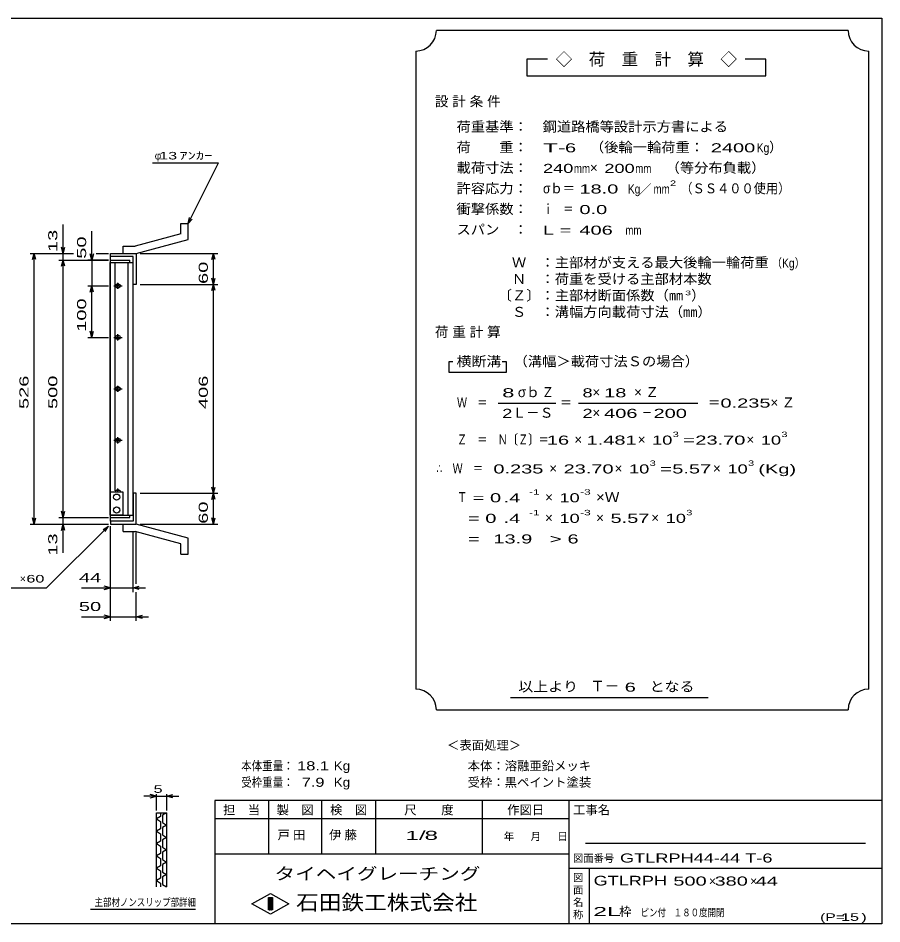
# Model space of a CAD drawing. Units: millimetres, scale not verified. Extents: x -1456 to 1389, y -1026 to 839.
# Drawn here: x -289 to 1389, y -921 to 839 of the extents above; entities that cross this region are included whole.
import ezdxf
from ezdxf.enums import TextEntityAlignment as Align

# ---------------------------------------------------------------- set-up
doc = ezdxf.new("R2010")
doc.units = ezdxf.units.MM
doc.header["$LTSCALE"] = 8
for name, color, linetype, lineweight in [('0_2', 150, 'Continuous', 25), ('16', 3, 'Continuous', 25), ('19', 6, 'Continuous', 25), ('22', 4, 'Continuous', 25), ('24', 2, 'Continuous', 25), ('32', 4, 'Continuous', 25)]:
    doc.layers.add(name, color=color, linetype=linetype, lineweight=lineweight)
doc.styles.add('ベクトル', font='')
doc.styles.get('ベクトル').set_extended_font_data('ベクトル')

msp = doc.modelspace()

# ---------------------------------------------------------------- linework, layer by layer
at = {"layer": '0_2'}
for p, q in [((-1379.2, 838.8), (1388.8, 838.8)), ((1388.8, 838.8), (1388.8, -921.2)), ((1388.8, -681.2), (92.8, -681.2)), ((92.8, -681.2), (92.8, -921.2)), ((196.8, -681.2), (196.8, -785.2)), ((300.8, -785.2), (300.8, -681.2)), ((404.8, -681.2), (404.8, -785.2)), ((612.8, -785.2), (612.8, -681.2)), ((780.8, -681.2), (780.8, -921.2)), ((780.8, -717.2), (92.8, -717.2)), ((1356.8, -765.2), (812.8, -765.2)), ((92.8, -785.2), (780.8, -785.2)), ((780.8, -813.2), (1388.8, -813.2)), ((820.8, -921.2), (820.8, -813.2)), ((164.8, -882), (200.8, -862)), ((200.8, -862), (236.8, -882)), ((196.8, -870), (204.8, -870)), ((196.8, -894), (196.8, -870)), ((196.8, -870), (198.4, -870)), ((198.4, -870), (198.4, -894)), ((200, -894), (200, -870)), ((200, -870), (201.6, -870)), ((201.6, -870), (201.6, -894)), ((203.2, -894), (203.2, -870)), ((203.2, -870), (204.8, -870)), ((204.8, -870), (204.8, -894)), ((204.8, -870), (204.8, -894)), ((200.8, -902), (164.8, -882)), ((204.8, -894), (196.8, -894)), ((198.4, -894), (200, -894)), ((236.8, -882), (200.8, -902)), ((201.6, -894), (203.2, -894)), ((1388.8, -921.2), (-1379.2, -921.2))]:
    msp.add_line(p, q, dxfattribs=at)
at = {"layer": '16'}
for p, q in [((-110.7, -127), (-110.7, 364)), ((-110.7, 364), (-110, 364)), ((-110, 368.5), (-72, 368.5)), ((-110, 364), (-110, 368.5)), ((-110, 364), (-72, 364)), ((-110, -127), (-110, 364)), ((-110, 364), (-66, 364)), ((-100.5, -80), (-100.5, 364)), ((-75.5, -127), (-75.5, 364)), ((-72, 364), (-72, 368.5)), ((-66, -127), (-66, 364)), ((-103.5, 318.5), (-87.5, 318.5)), ((-97.5, 321.5), (-93.5, 321.5)), ((-95.5, 312.5), (-95.5, 324.5)), ((-97.5, 315.5), (-93.5, 315.5)), ((-103.5, 218.5), (-87.5, 218.5)), ((-97.5, 221.5), (-93.5, 221.5)), ((-97.5, 215.5), (-93.5, 215.5)), ((-95.5, 212.5), (-95.5, 224.5)), ((-95.5, 112.5), (-95.5, 124.5)), ((-103.5, 118.5), (-87.5, 118.5)), ((-97.5, 121.5), (-93.5, 121.5)), ((-97.5, 115.5), (-93.5, 115.5)), ((-103.5, 18.5), (-87.5, 18.5)), ((-97.5, 21.5), (-93.5, 21.5)), ((-95.5, 12.5), (-95.5, 24.5)), ((-97.5, 15.5), (-93.5, 15.5)), ((-110, -127), (-110, -82)), ((-110, -82), (-86, -82)), ((-97.5, -78.5), (-93.5, -78.5)), ((-95.5, -82), (-95.5, -75.5)), ((-86, -82), (-86, -127)), ((-110.7, -127), (-110, -127)), ((-86, -127), (-110, -127)), ((-110, -127), (-72, -127)), ((-110, -131.5), (-110, -127)), ((-110, -127), (-66, -127)), ((-110, -131.5), (-72, -131.5)), ((-72, -131.5), (-72, -127))]:
    msp.add_line(p, q, dxfattribs=at)
for centre in [(-98, -92), (-98, -117)]:
    msp.add_circle(centre, 6, dxfattribs=at)
for centre, radius, start, end in [((-97.5, 318.5), 3, 90, 270), ((-95.5, 318.5), 4, 46.6, 133.4), ((-93.5, 318.5), 3, 270, 90), ((-95.5, 318.5), 4, 226.6, 313.4), ((-97.5, 218.5), 3, 90, 270), ((-95.5, 218.5), 4, 46.6, 133.4), ((-95.5, 218.5), 4, 226.6, 313.4), ((-93.5, 218.5), 3, 270, 90), ((-97.5, 118.5), 3, 90, 270), ((-95.5, 118.5), 4, 46.6, 133.4), ((-95.5, 118.5), 4, 226.6, 313.4), ((-93.5, 118.5), 3, 270, 90), ((-97.5, 18.5), 3, 90, 270), ((-95.5, 18.5), 4, 46.6, 133.4), ((-93.5, 18.5), 3, 270, 90), ((-95.5, 18.5), 4, 226.6, 313.4), ((-97.5, -81.5), 3, 90, 189.5941), ((-95.5, -81.5), 4, 46.6, 133.4), ((-93.5, -81.5), 3, 350.4059, 90)]:
    msp.add_arc(centre, radius, start, end, dxfattribs=at)
at = {"layer": '19'}
for p, q in [((27, 439.5), (41, 439.5)), ((27, 419.5), (27, 439.5)), ((41, 408.5), (41, 439.5)), ((27, 419.5), (-62, 395.5)), ((-60, 381.5), (41, 408.5)), ((-85, 395.5), (-62, 395.5)), ((-85, 381.5), (-85, 395.5)), ((-110, 368.5), (-110, 381.5)), ((-110, 375.5), (-110, 381.5)), ((-110, 381.5), (-60, 381.5)), ((-66, 375.5), (-110, 375.5)), ((-85, 381.5), (-60, 381.5)), ((-66, 321.5), (-66, 375.5)), ((-60, 381.5), (-60, 321.5)), ((-60, 321.5), (-66, 321.5)), ((-60, -84.5), (-66, -84.5)), ((-66, -84.5), (-66, -138.5)), ((-60, -144.5), (-60, -84.5)), ((-110, -138.5), (-110, -125.5)), ((-110, -138.5), (-110, -144.5)), ((-66, -138.5), (-110, -138.5)), ((-110, -144.5), (-60, -144.5)), ((-85, -144.5), (-60, -144.5)), ((-85, -158.5), (-85, -144.5)), ((41, -171.5), (-60, -144.5)), ((-85, -158.5), (-62, -158.5)), ((27, -182.5), (-62, -158.5)), ((41, -202.5), (41, -171.5)), ((27, -202.5), (27, -182.5)), ((27, -202.5), (41, -202.5))]:
    msp.add_line(p, q, dxfattribs=at)
at = {"layer": '22'}
for p, q in [((-28, 557.5), (100, 557.5)), ((41, 439.5), (100, 557.5)), ((41, 439.5), (43.4, 451.2)), ((41, 439.5), (49, 448.3)), ((-202, 381.5), (-202, 437.5)), ((-146, 368.5), (-146, 424.5)), ((-202, 381.5), (-205.2, 393.5)), ((-202, 381.5), (-198.8, 393.5)), ((-266, 381.5), (-182, 381.5)), ((-261.2, 369.5), (-258, 381.5)), ((-254.8, 369.5), (-258, 381.5)), ((-258, -144.5), (-258, 381.5)), ((-210, 381.5), (-182, 381.5)), ((-202, 368.5), (-202, 381.5)), ((-146, 368.5), (-149.2, 380.5)), ((-142.8, 380.5), (-146, 368.5)), ((-138, 381.5), (-114, 381.5)), ((-138, 381.5), (-114, 381.5)), ((-52, 381.5), (98.4, 381.5)), ((87.2, 369.5), (90.4, 381.5)), ((93.6, 369.5), (90.4, 381.5)), ((90.4, 321.5), (90.4, 381.5)), ((-210, 368.5), (-114, 368.5)), ((-205.2, 356.5), (-202, 368.5)), ((-198.8, 356.5), (-202, 368.5)), ((-202, -131.5), (-202, 368.5)), ((-114, 368.5), (-154, 368.5)), ((-146, 368.5), (-146, 318.5)), ((-154, 318.5), (-114, 318.5)), ((-149.2, 306.5), (-146, 318.5)), ((-142.8, 306.5), (-146, 318.5)), ((-146, 218.5), (-146, 318.5)), ((-52, 321.5), (98.4, 321.5)), ((90.4, 321.5), (87.2, 333.5)), ((87.2, 309.5), (90.4, 321.5)), ((90.4, 321.5), (93.6, 333.5)), ((93.6, 309.5), (90.4, 321.5)), ((90.4, -84.5), (90.4, 321.5)), ((-146, 218.5), (-149.2, 230.5)), ((-146, 218.5), (-142.8, 230.5)), ((-154, 218.5), (-114, 218.5)), ((-52, -84.5), (98.4, -84.5)), ((90.4, -84.5), (87.2, -72.5)), ((87.2, -96.5), (90.4, -84.5)), ((90.4, -84.5), (93.6, -72.5)), ((93.6, -96.5), (90.4, -84.5)), ((90.4, -144.5), (90.4, -84.5)), ((-202, -131.5), (-205.2, -119.5)), ((-202, -131.5), (-198.8, -119.5)), ((-258, -144.5), (-261.2, -132.5)), ((-258, -144.5), (-254.8, -132.5)), ((-210, -131.5), (-114, -131.5)), ((-202, -144.5), (-202, -131.5)), ((90.4, -144.5), (87.2, -132.5)), ((90.4, -144.5), (93.6, -132.5)), ((-266, -144.5), (-114, -144.5)), ((-234, -268.5), (-114, -148.5)), ((-210, -144.5), (-114, -144.5)), ((-205.2, -156.5), (-202, -144.5)), ((-198.8, -156.5), (-202, -144.5)), ((-202, -200.5), (-202, -144.5)), ((-124.4, -154.9), (-114, -148.5)), ((-120.4, -158.9), (-114, -148.5)), ((-110, -276.5), (-110, -148.5)), ((-110, -332.5), (-110, -148.5)), ((-52, -144.5), (98.4, -144.5)), ((-66, -276.5), (-66, -160.7)), ((-60, -260.5), (-60, -160.7)), ((-394, -268.5), (-234, -268.5)), ((-166, -268.5), (-110, -268.5)), ((-110, -268.5), (-122, -265.3)), ((-122, -271.7), (-110, -268.5)), ((-110, -268.5), (-66, -268.5)), ((-66, -268.5), (-54, -265.3)), ((-54, -271.7), (-66, -268.5)), ((-66, -268.5), (-42, -268.5)), ((-60, -332.5), (-60, -276.5)), ((-166, -324.5), (-110, -324.5)), ((-110, -324.5), (-122, -321.3)), ((-122, -327.7), (-110, -324.5)), ((-110, -324.5), (-60, -324.5)), ((-60, -324.5), (-48, -321.3)), ((-48, -327.7), (-60, -324.5)), ((-60, -324.5), (-36, -324.5))]:
    msp.add_line(p, q, dxfattribs=at)
at = {"layer": '24', "color": 4}
for p, q in [((1323.2, 814.8), (523.2, 814.8)), ((483.2, 774.8), (483.2, -465.2)), ((1363.2, -465.2), (1363.2, 774.8)), ((739.2, 758.8), (699.2, 758.8)), ((699.2, 758.8), (699.2, 726.8)), ((1163.2, 758.8), (1123.2, 758.8)), ((1163.2, 726.8), (1163.2, 758.8)), ((699.2, 726.8), (1163.2, 726.8)), ((555.2, 170.8), (547.2, 170.8)), ((547.2, 170.8), (547.2, 150.8)), ((659.2, 170.8), (651.2, 170.8)), ((659.2, 150.8), (659.2, 170.8)), ((547.2, 150.8), (659.2, 150.8)), ((643.2, 90.8), (755.2, 90.8)), ((799.2, 90.8), (1031.2, 90.8)), ((667.2, -481.2), (1051.2, -481.2)), ((523.2, -505.2), (1323.2, -505.2))]:
    msp.add_line(p, q, dxfattribs=at)
for centre, start, end in [((483.2, 814.8), 270, 0), ((1363.2, 814.8), 180, 270), ((483.2, -505.2), 0, 90), ((1363.2, -505.2), 90, 180)]:
    msp.add_arc(centre, 40, start, end, dxfattribs=at)
at = {"layer": '32'}
for p, q in [((-20.8, -673.2), (-44.8, -673.2)), ((-20.8, -673.2), (-32.8, -670)), ((-32.8, -676.4), (-20.8, -673.2)), ((-20.8, -701.2), (-20.8, -669.2)), ((-20.8, -673.2), (-0.8, -673.2)), ((-0.8, -669.2), (-0.8, -701.2)), ((-0.8, -673.2), (11.2, -670)), ((11.2, -676.4), (-0.8, -673.2)), ((-0.8, -673.2), (23.2, -673.2)), ((-20.8, -705.2), (-0.8, -705.2)), ((-20.8, -849.2), (-20.8, -705.2)), ((-12.8, -712.4), (-20.8, -717.2)), ((-20.8, -717.2), (-12.8, -722)), ((-12.8, -705.2), (-12.8, -712.4)), ((-0.8, -705.2), (-8.8, -710)), ((-8.8, -710), (-8.8, -724.4)), ((-0.8, -705.2), (-0.8, -849.2)), ((-12.8, -736.4), (-20.8, -741.2)), ((-12.8, -722), (-12.8, -736.4)), ((-8.8, -724.4), (-0.8, -729.2)), ((-0.8, -729.2), (-8.8, -734)), ((-8.8, -734), (-8.8, -748.4)), ((-20.8, -741.2), (-12.8, -746)), ((-12.8, -746), (-12.8, -760.4)), ((-8.8, -748.4), (-0.8, -753.2)), ((-0.8, -753.2), (-8.8, -758)), ((-12.8, -760.4), (-20.8, -765.2)), ((-20.8, -765.2), (-12.8, -770)), ((-12.8, -770), (-12.8, -784.4)), ((-8.8, -758), (-8.8, -772.4)), ((-8.8, -772.4), (-0.8, -777.2)), ((-12.8, -784.4), (-20.8, -789.2)), ((-20.8, -789.2), (-12.8, -794)), ((-0.8, -777.2), (-8.8, -782)), ((-8.8, -782), (-8.8, -796.4)), ((-12.8, -808.4), (-20.8, -813.2)), ((-12.8, -794), (-12.8, -808.4)), ((-8.8, -796.4), (-0.8, -801.2)), ((-0.8, -801.2), (-8.8, -806)), ((-8.8, -806), (-8.8, -820.4)), ((-20.8, -813.2), (-12.8, -818)), ((-12.8, -818), (-12.8, -832.4)), ((-8.8, -820.4), (-0.8, -825.2)), ((-0.8, -825.2), (-8.8, -830)), ((-12.8, -832.4), (-20.8, -837.2)), ((-20.8, -837.2), (-12.8, -842)), ((-12.8, -842), (-12.8, -849.2)), ((-8.8, -830), (-8.8, -844.4)), ((-8.8, -844.4), (-0.8, -849.2)), ((55.2, -893.2), (-148.8, -893.2))]:
    msp.add_line(p, q, dxfattribs=at)

# ---------------------------------------------------------------- texts
at = {"layer": '0_2', "style": 'ベクトル'}
for s, height, p in [('担\u3000当', 17.6, (108.8, -699.6)), ('製\u3000図', 17.6, (212.8, -699.6)), ('検\u3000図', 17.6, (316.8, -699.6)), ('尺\u3000\u3000度', 17.6, (460.8, -699.6)), ('作図日', 17.6, (660.8, -699.6)), ('工事名', 17.6, (788.8, -699.6)), ('年', 14.7, (654.4, -751.2)), ('月', 14.7, (706.4, -751.2)), ('日', 14.7, (758.4, -751.2)), ('図面番号', 14.66, (788.8, -793.6)), ('図', 14.7, (788.8, -831.2)), ('面', 14.7, (788.8, -855.2)), ('名', 14.7, (788.8, -879.2)), ('称', 14.7, (788.8, -903.2))]:
    msp.add_text(s, height=height, dxfattribs=at).set_placement(p, align=Align.MIDDLE_LEFT)
at = {"layer": '0_2', "color": 222, "style": 'ベクトル'}
for s, height, width, p in [('タイヘイグレーチング', 23.46, 1.25, (208.8, -823.6)), ('石田鉄工株式会社', 29.33, 1.1, (250.8, -879.6))]:
    msp.add_text(s, height=height, dxfattribs=dict(at, width=width)).set_placement(p, align=Align.MIDDLE_LEFT)
at = {"layer": '22', "color": 2, "style": 'ベクトル'}
for s, height, p in [('φ', 14.7, (-24, 571.5)), ('×', 14.7, (-286, -250.5)), ('＜表面処理＞', 17.6, (544, -574)), ('本体：', 17.6, (584, -614)), ('溶融亜鉛メッキ', 17.6, (656, -614)), ('受枠：', 17.6, (584, -646)), ('黒ペイント塗装', 17.6, (656, -646)), ('×', 17.6, (1052.8, -838)), ('×', 17.6, (1132.8, -838)), ('枠', 17.6, (878.4, -897.2))]:
    msp.add_text(s, height=height, dxfattribs=at).set_placement(p, align=Align.MIDDLE_LEFT)
for s, height, width, p in [(' 13 ', 14.66, 1.6, (-24, 571.5)), ('ｱﾝｶｰ', 14.66, 1.6, (24, 571.5)), (' 60 ', 14.66, 1.6, (-282, -250.5)), (' 44 ', 17.6, 1.65, (-182, -248.5)), (' 50 ', 17.6, 1.65, (-182, -304.5)), ('本体重量：', 17.6, 0.85, (144, -614)), (' 18.1', 17.6, 1.35, (244, -614)), ('Kg', 17.6, 1.1, (324, -614)), ('受枠重量：', 17.6, 0.85, (144, -646)), ('  7.9', 17.6, 1.35, (244, -646)), ('Kg', 17.6, 1.1, (324, -646)), ('1/', 17.6, 2, (463.2, -749.2)), (' 8 ', 17.6, 2, (487.2, -749.2)), ('GTLRPH44-44 T-6', 17.6, 1.5, (880, -793.2)), ('GTLRPH', 18.77, 1.4, (828.8, -837.2)), (' 500 ', 17.6, 1.65, (972.8, -838)), (' 380 ', 17.6, 1.65, (1052.8, -838)), (' 44 ', 17.6, 1.65, (1132.8, -838)), ('2L', 17.6, 2.05, (828, -897.2)), ('ピン付', 14.66, 0.8, (920, -899.2)), ('\u3000１８０度開閉', 14.66, 0.8, (968, -899.2)), ('(P=', 14.66, 1.55, (1268.8, -908)), (' 15 ', 14.66, 1.6, (1300.8, -908)), (')', 14.7, 1.6, (1348.8, -908))]:
    msp.add_text(s, height=height, dxfattribs=dict(at, width=width)).set_placement(p, align=Align.MIDDLE_LEFT)
at = {"layer": '22', "color": 2, "style": 'ベクトル', "width": 1.65}
for s, p in [(' 13 ', (-222, 373.5)), (' 50 ', (-166, 360.5)), (' 60 ', (70.4, 311.5)), (' 100 ', (-166, 218.5)), (' 526 ', (-278, 68.5)), (' 500 ', (-222, 68.5)), (' 406 ', (70.4, 68.5)), (' 60 ', (70.4, -154.5)), (' 13 ', (-222, -216.5))]:
    msp.add_text(s, height=17.6, rotation=90, dxfattribs=at).set_placement(p, align=Align.MIDDLE_LEFT)
at = {"layer": '22', "color": 2, "char_height": 17.6, "attachment_point": 4, "style": 'ベクトル'}
for s, insert in [('\\T1.25;戸田\u3000', (214.8, -749.2)), ('\\T1.25;伊藤\u3000', (314.8, -749.2))]:
    msp.add_mtext(s, dxfattribs=dict(at, insert=insert))
at = {"layer": '24', "style": 'ベクトル'}
for s, height, p in [('◇\u3000荷\u3000重\u3000計\u3000算\u3000◇', 23.46, (755.2, 758.8)), ('）', 19.4, (1169.6, 588)), ('×', 19.4, (821.6, 548)), ('／', 17.6, (917.2, 506.8)), ('）', 19.4, (1018.4, 300)), ('σｂ', 19.35, (681.6, 112)), ('×', 19.4, (826.4, 112)), ('Ｌ－Ｓ', 19.35, (671.2, 72)), ('×', 19.4, (826.4, 72)), ('×', 19.4, (791.2, 20)), ('×', 19.4, (914.4, 20)), ('×', 19.4, (1125.6, 20)), ('×', 19.4, (742.4, -36)), ('×', 19.4, (869.6, -36)), ('×', 19.4, (1060.8, -36)), ('×', 19.4, (734.4, -92)), ('×', 19.4, (734.4, -132)), ('×', 19.4, (833.6, -132)), ('×', 19.4, (940.8, -132)), ('Ｔ－', 20.53, (822.4, -459.2))]:
    msp.add_text(s, height=height, dxfattribs=at).set_placement(p, align=Align.MIDDLE_LEFT)
for s, height, width, p in [('荷重基準：\u3000', 19.35, 1.05, (562.4, 628)), ('鋼道路橋等設計示方書による', 19.35, 1.05, (729.6, 628)), ('荷\u3000\u3000重：\u3000', 19.35, 1.05, (562.4, 588)), ('（後輪一輪荷重：', 19.35, 1.05, (821.6, 588)), ('T-', 17.6, 2, (730.4, 586.8)), (' 6 ', 17.6, 1.65, (762.4, 586.8)), (' 2400', 17.6, 1.65, (1045.6, 586.8)), ('Kg', 17.6, 0.85, (1145.6, 586.8)), ('載荷寸法：\u3000', 19.35, 1.05, (562.4, 548)), ('240', 17.6, 1.5, (730.4, 546.8)), ('mm', 17.6, 0.8, (790.4, 546.8)), ('200', 17.6, 1.5, (849.6, 546.8)), ('mm', 17.6, 0.8, (909.6, 546.8)), ('\u3000（等分布負載）', 19.35, 1.05, (940.8, 548)), ('許容応力：\u3000', 19.35, 1.05, (562.4, 508)), ('σｂ＝', 19.35, 0.9, (730.4, 508)), (' 18.0', 17.6, 1.65, (790.4, 506.8)), ('Kg', 17.6, 0.85, (895.2, 506.8)), ('mm', 17.6, 0.8, (945.2, 506.8)), ('2', 10.6, 1.5, (977.2, 518)), ('（ＳＳ４００使用）', 19.35, 0.9, (997.2, 508)), ('衝撃係数：\u3000', 19.35, 1.05, (562.4, 468)), ('ｉ\u3000＝', 19.35, 0.75, (730.4, 468)), (' 0.0', 17.6, 1.65, (790.4, 466.8)), ('スパン\u3000：\u3000', 19.35, 1.05, (562.4, 428)), ('L =', 17.6, 1.65, (730.4, 426.8)), (' 406 ', 17.6, 1.65, (790.4, 426.8)), ('mm', 17.6, 0.8, (890.4, 426.8)), ('\u3000Ｗ\u3000：主部材が支える最大後輪一輪荷重', 19.35, 1.05, (642.4, 364)), ('（Kg）', 17.6, 0.85, (1174.4, 362.8)), ('\u3000Ｎ\u3000：荷重を受ける主部材本数', 19.35, 1.05, (642.4, 332)), ('〔Ｚ〕：主部材断面係数（㎜', 19.35, 1.05, (642.4, 300)), ('3', 8.8, 1.8, (1006.4, 304.8)), ('\u3000Ｓ\u3000：溝幅方向載荷寸法（㎜）', 19.35, 1.05, (642.4, 268)), ('横断溝', 19.35, 1.1, (562.4, 172)), ('\u3000（溝幅＞載荷寸法Ｓの場合）', 19.35, 1.05, (645.6, 172)), ('8', 17.6, 1.8, (651.2, 110.8)), ('Ｚ', 19.4, 0.9, (728, 112)), ('8', 17.6, 1.5, (807.2, 110.8)), (' 18 ', 17.6, 1.65, (838.4, 110.8)), ('Ｗ\u3000＝', 19.35, 0.75, (563.2, 92)), ('＝', 19.4, 0.9, (763.2, 92)), ('＝', 19.4, 0.9, (1051.2, 92)), ('0.235', 17.6, 1.65, (1075.2, 90.8)), ('2', 17.6, 1.5, (651.2, 70.8)), ('2', 17.6, 1.5, (807.2, 70.8)), (' 406 ', 17.6, 1.65, (838.4, 70.8)), ('－', 19.4, 0.75, (922.4, 72)), (' 200 ', 17.6, 1.65, (934.4, 70.8)), ('3', 10.6, 1.5, (982.4, 30)), ('3', 10.6, 1.5, (1193.6, 30)), ('Ｚ\u3000＝\u3000Ｎ〔Ｚ〕＝', 19.35, 0.75, (563.2, 20)), (' 16 ', 17.6, 1.65, (727.2, 18.8)), ('1.481', 17.6, 1.65, (815.2, 18.8)), ('10', 17.6, 1.5, (942.4, 18.8)), ('=', 17.6, 1.7, (1002.4, 18.8)), ('23.70', 17.6, 1.65, (1026.4, 18.8)), ('10', 17.6, 1.5, (1153.6, 18.8)), ('∴\u3000Ｗ\u3000＝', 19.35, 0.75, (523.2, -36)), (' 0.235', 17.6, 1.65, (623.2, -37.2)), ('23.70', 17.6, 1.65, (770.4, -37.2)), ('10', 17.6, 1.5, (897.6, -37.2)), ('3', 10.6, 1.5, (937.6, -26)), ('=', 17.6, 1.7, (957.6, -37.2)), ('5.57', 17.6, 1.65, (981.6, -37.2)), ('10', 17.6, 1.5, (1088.8, -37.2)), ('3', 10.6, 1.5, (1128.8, -26)), ('(Kg)', 17.6, 1.65, (1148.8, -37.2)), ('Ｔ', 19.4, 0.75, (563.2, -92)), (' = 0', 17.6, 1.65, (583.2, -93.2)), (' .4 ', 17.6, 1.65, (643.2, -93.2)), ('-1', 10.56, 1.65, (703.2, -82)), ('10', 17.6, 1.5, (762.4, -93.2)), ('-3', 10.56, 1.65, (802.4, -82)), ('×Ｗ', 19.35, 1.1, (833.6, -92)), ('-1', 10.56, 1.65, (703.2, -122)), ('-3', 10.56, 1.65, (802.4, -122)), ('3', 10.6, 1.5, (1008.8, -122)), ('  = 0', 17.6, 1.65, (563.2, -133.2)), (' .4 ', 17.6, 1.65, (643.2, -133.2)), ('10', 17.6, 1.5, (762.4, -133.2)), ('5.57', 17.6, 1.65, (861.6, -133.2)), ('10', 17.6, 1.5, (968.8, -133.2)), ('  =', 17.6, 1.65, (563.2, -173.2)), (' 13.9', 17.6, 1.65, (623.2, -173.2)), ('>', 17.6, 1.7, (743.2, -173.2)), (' 6 ', 17.6, 1.65, (767.2, -173.2)), ('以上より\u3000', 19.35, 1.1, (682.4, -460)), (' 6 ', 17.6, 1.65, (878.4, -461.2)), ('となる', 19.35, 1.1, (937.6, -460))]:
    msp.add_text(s, height=height, dxfattribs=dict(at, width=width)).set_placement(p, align=Align.MIDDLE_LEFT)
at = {"layer": '24', "char_height": 19.35, "attachment_point": 4, "style": 'ベクトル'}
for s, insert in [('\\T1.28;設計条件', (520.4, 676)), ('\\T1.28;荷重計算', (520.4, 228)), ('\\T1.42;×Ｚ', (907.6, 112)), ('\\T1.42;×Ｚ', (1172.4, 92))]:
    msp.add_mtext(s, dxfattribs=dict(at, insert=insert))
at = {"layer": '32', "color": 2, "style": 'ベクトル'}
for s, width, p in [(' 5 ', 1.6, (-34.8, -659.2)), ('主部材ノンスリップ部詳細', 0.8, (-140.8, -879.2))]:
    msp.add_text(s, height=14.66, dxfattribs=dict(at, width=width)).set_placement(p, align=Align.MIDDLE_LEFT)

doc.saveas('drawing.dxf')
